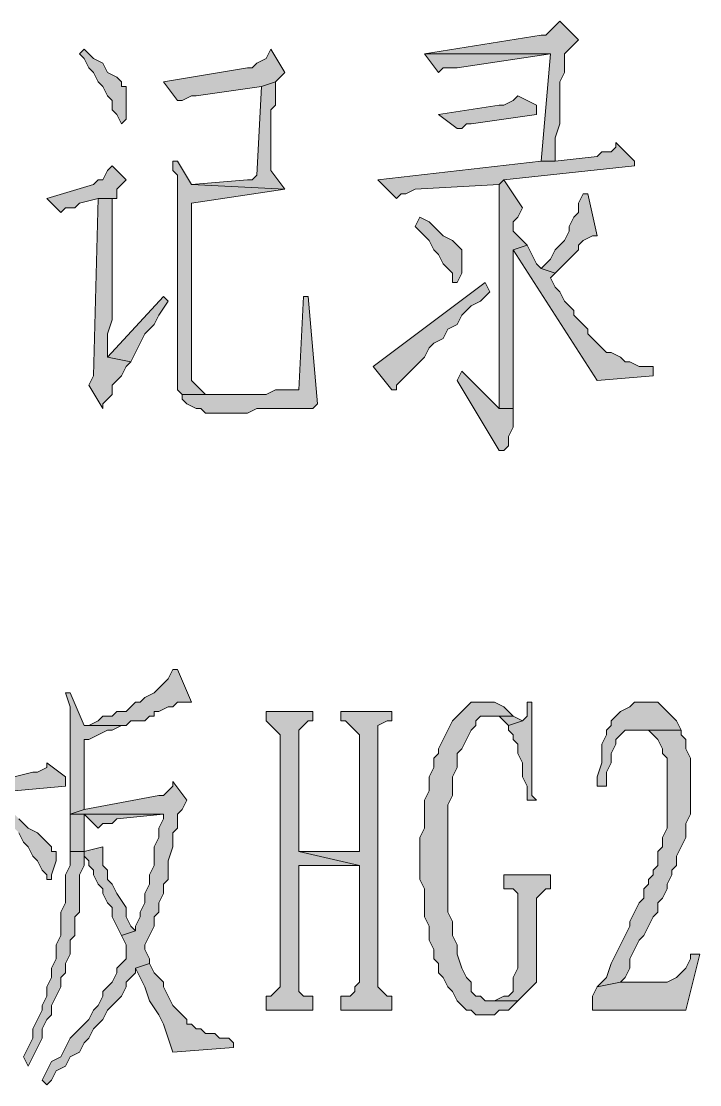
# Model space of a CAD drawing. Header units: millimetres. Extents: x 24 to 410, y 10 to 282.
# Drawn here: x 276.88 to 283.04, y 27.26 to 36.91 of the extents above; entities that cross this region are included whole.
import ezdxf

# ---------------------------------------------------------------- set-up
doc = ezdxf.new("R2010")
doc.units = ezdxf.units.MM

msp = doc.modelspace()

# ---------------------------------------------------------------- hatches: boundary and pattern name
h = msp.add_hatch(color=7)
h.dxf.hatch_style = 2
h.paths.add_polyline_path([(281.770667, 36.914667), (281.728333, 36.872333), (281.686, 36.83), (281.643667, 36.787667), (281.601333, 36.787667), (280.543, 36.618333), (281.686, 36.618333), (281.601333, 35.644667), (281.728333, 35.644667), (281.728333, 35.729333), (281.728333, 35.856333), (281.770667, 35.983333), (281.770667, 36.364333), (281.813, 36.449), (281.813, 36.618333), (281.855333, 36.660667), (281.94, 36.745333)])
h = msp.add_hatch(color=7)
h.dxf.hatch_style = 2
h.paths.add_polyline_path([(277.452667, 36.660667), (277.410333, 36.618333), (277.452667, 36.576), (277.495, 36.491333), (277.537333, 36.449), (277.579667, 36.364333), (277.622, 36.322), (277.664333, 36.237333), (277.706667, 36.195), (277.706667, 36.110333), (277.749, 36.068), (277.791333, 35.983333), (277.833667, 36.025667), (277.833667, 36.322), (277.791333, 36.322), (277.791333, 36.364333), (277.749, 36.406667), (277.664333, 36.449), (277.622, 36.533667), (277.537333, 36.576)])
h = msp.add_hatch(color=7)
h.dxf.hatch_style = 2
h.paths.add_polyline_path([(279.146, 36.660667), (279.103667, 36.576), (279.019, 36.533667), (278.976667, 36.491333), (278.934333, 36.491333), (278.172333, 36.364333), (278.299333, 36.195), (278.341667, 36.195), (278.426333, 36.237333), (278.468667, 36.237333), (279.061333, 36.322), (279.188333, 36.364333), (279.230667, 36.406667), (279.273, 36.449)])
h = msp.add_hatch(color=7)
h.dxf.hatch_style = 2
h.paths.add_polyline_path([(280.543, 36.618333), (280.67, 36.449), (280.712333, 36.491333), (280.839333, 36.491333), (281.686, 36.618333)])
h = msp.add_hatch(color=7)
h.dxf.hatch_style = 2
h.paths.add_polyline_path([(279.188333, 36.364333), (279.061333, 36.322), (279.019, 35.517667), (278.976667, 35.475333), (278.934333, 35.475333), (278.426333, 35.433), (279.273, 35.390667), (279.146, 35.56), (279.146, 36.110333), (279.188333, 36.152667)])
h = msp.add_hatch(color=7)
h.dxf.hatch_style = 2
h.paths.add_polyline_path([(281.389667, 36.237333), (281.347333, 36.195), (281.262667, 36.152667), (281.220333, 36.152667), (280.67, 36.068), (280.839333, 35.941), (280.881667, 35.941), (280.924, 35.983333), (280.966333, 35.983333), (281.559, 36.068), (281.559, 36.152667)])
h = msp.add_hatch(color=7)
h.dxf.hatch_style = 2
h.paths.add_polyline_path([(282.278667, 35.814), (282.278667, 35.771667), (282.236333, 35.729333), (282.151667, 35.729333), (282.109333, 35.687), (281.728333, 35.644667), (281.601333, 35.644667), (280.119667, 35.475333), (280.289, 35.306), (280.331333, 35.348333), (280.373667, 35.348333), (280.458333, 35.390667), (281.220333, 35.433), (281.262667, 35.475333), (282.448, 35.602333), (282.448, 35.644667)])
h = msp.add_hatch(color=7)
h.dxf.hatch_style = 2
h.paths.add_polyline_path([(278.299333, 35.644667), (278.257, 35.644667), (278.257, 35.56), (278.299333, 35.517667), (278.299333, 33.570333), (278.341667, 33.528), (278.638, 33.528), (278.553333, 33.528), (278.511, 33.570333), (278.468667, 33.612667), (278.426333, 33.655), (278.426333, 35.263667), (279.273, 35.390667), (278.426333, 35.433)])
h = msp.add_hatch(color=7)
h.dxf.hatch_style = 2
h.paths.add_polyline_path([(277.706667, 35.602333), (277.664333, 35.56), (277.622, 35.475333), (277.579667, 35.475333), (277.537333, 35.433), (277.114, 35.306), (277.241, 35.179), (277.283333, 35.221333), (277.368, 35.221333), (277.410333, 35.263667), (277.579667, 35.306), (277.749, 35.306), (277.749, 35.390667), (277.833667, 35.475333)])
h = msp.add_hatch(color=7)
h.dxf.hatch_style = 2
h.paths.add_polyline_path([(281.262667, 35.475333), (281.220333, 35.433), (281.220333, 33.401), (281.347333, 33.401), (281.347333, 34.713333), (281.347333, 34.798), (281.347333, 34.840333), (281.474333, 34.882667), (281.389667, 34.967333), (281.347333, 35.009667), (281.347333, 35.094333), (281.389667, 35.136667), (281.432, 35.221333)])
h = msp.add_hatch(color=7)
h.dxf.hatch_style = 2
h.paths.add_polyline_path([(281.982333, 35.348333), (281.94, 35.263667), (281.94, 35.179), (281.897667, 35.136667), (281.855333, 35.052), (281.855333, 35.009667), (281.813, 34.925), (281.770667, 34.882667), (281.728333, 34.840333), (281.686, 34.755667), (281.643667, 34.713333), (281.601333, 34.671), (281.728333, 34.628667), (281.770667, 34.671), (281.813, 34.713333), (281.855333, 34.755667), (281.897667, 34.798), (281.94, 34.840333), (281.94, 34.882667), (281.982333, 34.925), (282.067, 34.967333), (282.109333, 34.967333), (282.024667, 35.348333)])
h = msp.add_hatch(color=7)
h.dxf.hatch_style = 2
h.paths.add_polyline_path([(277.749, 35.306), (277.579667, 35.306), (277.537333, 33.697333), (277.495, 33.612667), (277.622, 33.401), (277.622, 33.443333), (277.664333, 33.485667), (277.706667, 33.528), (277.706667, 33.612667), (277.749, 33.655), (277.791333, 33.697333), (277.833667, 33.782), (277.876, 33.824333), (277.664333, 33.866667), (277.664333, 34.078333), (277.706667, 34.205333), (277.706667, 34.925), (277.706667, 35.009667), (277.706667, 35.306)])
h = msp.add_hatch(color=7)
h.dxf.hatch_style = 2
h.paths.add_polyline_path([(280.500667, 35.136667), (280.458333, 35.052), (280.500667, 35.009667), (280.543, 34.967333), (280.585333, 34.925), (280.627667, 34.840333), (280.67, 34.798), (280.712333, 34.713333), (280.754667, 34.671), (280.797, 34.628667), (280.797, 34.544), (280.839333, 34.544), (280.881667, 34.628667), (280.881667, 34.840333), (280.839333, 34.882667), (280.797, 34.925), (280.712333, 34.967333), (280.67, 35.009667), (280.585333, 35.094333)])
h = msp.add_hatch(color=7)
h.dxf.hatch_style = 2
h.paths.add_polyline_path([(281.474333, 34.882667), (281.347333, 34.840333), (282.109333, 33.655), (282.617333, 33.697333), (282.617333, 33.782), (282.532667, 33.782), (282.490333, 33.782), (282.405667, 33.824333), (282.363333, 33.824333), (282.321, 33.866667), (282.236333, 33.909), (282.194, 33.909), (282.151667, 33.951333), (282.109333, 33.993667), (282.067, 34.036), (282.024667, 34.078333), (282.024667, 34.120667), (281.982333, 34.163), (281.94, 34.205333), (281.897667, 34.247667), (281.897667, 34.29), (281.855333, 34.332333), (281.813, 34.374667), (281.770667, 34.459333), (281.728333, 34.501667), (281.686, 34.586333), (281.728333, 34.628667), (281.601333, 34.671), (281.559, 34.713333), (281.516667, 34.798)])
h = msp.add_hatch(color=7)
h.dxf.hatch_style = 2
h.paths.add_polyline_path([(281.093333, 34.544), (280.077333, 33.782), (280.246667, 33.570333), (280.289, 33.570333), (280.289, 33.612667), (280.331333, 33.655), (280.373667, 33.697333), (280.416, 33.739667), (280.458333, 33.782), (280.500667, 33.824333), (280.543, 33.866667), (280.585333, 33.951333), (280.627667, 33.993667), (280.712333, 34.036), (280.754667, 34.120667), (280.839333, 34.163), (280.881667, 34.247667), (280.966333, 34.332333), (281.051, 34.374667), (281.135667, 34.459333)])
h = msp.add_hatch(color=7)
h.dxf.hatch_style = 2
h.paths.add_polyline_path([(278.172333, 34.417), (277.664333, 33.866667), (277.876, 33.824333), (277.918333, 33.909), (277.960667, 33.993667), (278.003, 34.078333), (278.087667, 34.163), (278.13, 34.247667), (278.214667, 34.374667)])
h = msp.add_hatch(color=7)
h.dxf.hatch_style = 2
h.paths.add_polyline_path([(279.484667, 34.417), (279.442333, 34.417), (279.4, 33.570333), (279.188333, 33.570333), (279.103667, 33.528), (278.341667, 33.528), (278.341667, 33.485667), (278.384, 33.443333), (278.468667, 33.401), (278.511, 33.401), (278.553333, 33.358667), (278.934333, 33.358667), (279.019, 33.401), (279.230667, 33.401), (279.273, 33.401), (279.527, 33.401), (279.569333, 33.443333)])
h = msp.add_hatch(color=7)
h.dxf.hatch_style = 2
h.paths.add_polyline_path([(280.881667, 33.739667), (280.839333, 33.655), (281.220333, 33.02), (281.262667, 33.02), (281.305, 33.062333), (281.305, 33.147), (281.347333, 33.231667), (281.347333, 33.401), (281.220333, 33.401)])
h = msp.add_hatch(color=7)
h.dxf.hatch_style = 2
h.paths.add_polyline_path([(278.299333, 31.030333), (278.257, 31.030333), (278.214667, 30.945667), (278.172333, 30.903333), (278.13, 30.861), (278.087667, 30.818667), (278.003, 30.776333), (277.960667, 30.734), (277.918333, 30.734), (277.876, 30.691667), (277.833667, 30.649333), (277.749, 30.649333), (277.706667, 30.607), (277.622, 30.607), (277.579667, 30.564667), (277.495, 30.522333), (277.452667, 30.522333), (277.791333, 30.522333), (277.833667, 30.522333), (277.876, 30.564667), (278.003, 30.564667), (278.045333, 30.607), (278.087667, 30.607), (278.087667, 30.649333), (278.13, 30.649333), (278.214667, 30.691667), (278.257, 30.691667), (278.299333, 30.734), (278.426333, 30.734)])
h = msp.add_hatch(color=7)
h.dxf.hatch_style = 2
h.paths.add_polyline_path([(277.325667, 30.818667), (277.283333, 30.818667), (277.325667, 30.691667), (277.325667, 29.718), (277.452667, 29.760333), (277.452667, 30.395333), (277.495, 30.395333), (277.579667, 30.437667), (277.664333, 30.48), (277.706667, 30.48), (277.791333, 30.522333), (277.452667, 30.522333)])
h = msp.add_hatch(color=7)
h.dxf.hatch_style = 2
h.paths.add_polyline_path([(281.093333, 30.734), (280.966333, 30.734), (280.924, 30.691667), (280.881667, 30.649333), (280.839333, 30.607), (280.797, 30.564667), (280.754667, 30.48), (280.712333, 30.395333), (280.67, 30.310667), (280.67, 30.268333), (280.627667, 30.226), (280.627667, 30.141333), (280.585333, 30.056667), (280.585333, 29.929667), (280.543, 29.845), (280.543, 29.591), (280.500667, 29.506333), (280.500667, 29.125333), (280.543, 29.040667), (280.543, 28.786667), (280.585333, 28.702), (280.585333, 28.575), (280.627667, 28.490333), (280.627667, 28.405667), (280.67, 28.363333), (280.67, 28.278667), (280.712333, 28.236333), (280.754667, 28.151667), (280.797, 28.109333), (280.839333, 28.024667), (280.881667, 27.982333), (280.924, 27.94), (280.966333, 27.94), (281.008667, 27.897667), (281.178, 27.897667), (281.220333, 27.94), (281.305, 27.94), (281.347333, 27.982333), (281.389667, 28.024667), (281.093333, 28.024667), (281.051, 28.067), (281.008667, 28.067), (280.966333, 28.109333), (280.966333, 28.194), (280.924, 28.236333), (280.881667, 28.321), (280.839333, 28.448), (280.839333, 28.532667), (280.797, 28.617333), (280.797, 28.744333), (280.754667, 28.829), (280.754667, 29.802667), (280.797, 29.887333), (280.797, 30.056667), (280.839333, 30.141333), (280.839333, 30.268333), (280.881667, 30.310667), (280.924, 30.395333), (280.966333, 30.48), (281.008667, 30.522333), (281.008667, 30.564667), (281.051, 30.607), (281.347333, 30.607), (281.305, 30.649333), (281.262667, 30.691667), (281.178, 30.734)])
h = msp.add_hatch(color=7)
h.dxf.hatch_style = 2
h.paths.add_polyline_path([(281.516667, 30.734), (281.474333, 30.734), (281.474333, 30.691667), (281.474333, 30.607), (281.432, 30.564667), (281.305, 30.522333), (281.305, 30.48), (281.347333, 30.437667), (281.347333, 30.395333), (281.389667, 30.353), (281.389667, 30.268333), (281.432, 30.183667), (281.432, 30.056667), (281.474333, 29.972), (281.474333, 29.845), (281.559, 29.845), (281.516667, 29.887333), (281.516667, 30.48), (281.516667, 30.564667)])
h = msp.add_hatch(color=7)
h.dxf.hatch_style = 2
h.paths.add_polyline_path([(282.575, 30.734), (282.448, 30.734), (282.405667, 30.691667), (282.321, 30.649333), (282.278667, 30.607), (282.236333, 30.564667), (282.236333, 30.522333), (282.194, 30.48), (282.194, 30.437667), (282.151667, 30.353), (282.151667, 30.183667), (282.109333, 30.056667), (282.109333, 29.972), (282.194, 29.972), (282.194, 30.099), (282.236333, 30.183667), (282.236333, 30.268333), (282.278667, 30.353), (282.278667, 30.395333), (282.321, 30.437667), (282.363333, 30.48), (282.448, 30.48), (282.490333, 30.48), (282.871333, 30.48), (282.829, 30.564667), (282.786667, 30.607), (282.744333, 30.649333), (282.702, 30.691667), (282.659667, 30.734)])
h = msp.add_hatch(color=7)
h.dxf.hatch_style = 2
h.paths.add_polyline_path([(279.527, 30.649333), (279.103667, 30.649333), (279.103667, 30.564667), (279.146, 30.522333), (279.188333, 30.48), (279.230667, 30.437667), (279.230667, 28.151667), (279.188333, 28.109333), (279.146, 28.067), (279.103667, 28.067), (279.103667, 27.94), (279.527, 27.94), (279.527, 28.067), (279.442333, 28.067), (279.4, 28.109333), (279.4, 29.252333), (279.950333, 29.252333), (279.4, 29.379333), (279.4, 30.48), (279.442333, 30.522333), (279.484667, 30.564667), (279.527, 30.564667)])
h = msp.add_hatch(color=7)
h.dxf.hatch_style = 2
h.paths.add_polyline_path([(280.246667, 30.649333), (279.781, 30.649333), (279.781, 30.564667), (279.823333, 30.564667), (279.865667, 30.522333), (279.908, 30.48), (279.950333, 30.437667), (279.950333, 29.379333), (279.4, 29.379333), (279.950333, 29.252333), (279.950333, 28.194), (279.908, 28.151667), (279.908, 28.109333), (279.865667, 28.067), (279.781, 28.067), (279.781, 27.94), (280.246667, 27.94), (280.246667, 28.067), (280.204333, 28.067), (280.162, 28.109333), (280.119667, 28.151667), (280.119667, 30.522333), (280.204333, 30.564667), (280.246667, 30.564667)])
h = msp.add_hatch(color=7)
h.dxf.hatch_style = 2
h.paths.add_polyline_path([(281.347333, 30.607), (281.093333, 30.607), (281.178, 30.607), (281.220333, 30.607), (281.262667, 30.564667), (281.305, 30.522333), (281.432, 30.564667)])
h = msp.add_hatch(color=7)
h.dxf.hatch_style = 2
h.paths.add_polyline_path([(282.871333, 30.48), (282.490333, 30.48), (282.532667, 30.48), (282.575, 30.48), (282.617333, 30.437667), (282.659667, 30.395333), (282.702, 30.310667), (282.702, 30.268333), (282.744333, 30.226), (282.744333, 29.591), (282.702, 29.506333), (282.702, 29.421667), (282.659667, 29.379333), (282.659667, 29.252333), (282.617333, 29.21), (282.617333, 29.167667), (282.575, 29.125333), (282.575, 29.083), (282.532667, 29.040667), (282.532667, 28.956), (282.490333, 28.913667), (282.448, 28.829), (282.405667, 28.744333), (282.405667, 28.702), (282.363333, 28.617333), (282.321, 28.532667), (282.278667, 28.448), (282.236333, 28.363333), (282.194, 28.236333), (282.109333, 28.151667), (282.321, 28.194), (282.363333, 28.236333), (282.405667, 28.321), (282.405667, 28.405667), (282.448, 28.490333), (282.490333, 28.575), (282.532667, 28.617333), (282.575, 28.702), (282.617333, 28.786667), (282.659667, 28.829), (282.659667, 28.913667), (282.702, 28.956), (282.744333, 29.040667), (282.744333, 29.083), (282.786667, 29.167667), (282.786667, 29.21), (282.829, 29.252333), (282.829, 29.337), (282.871333, 29.421667), (282.913667, 29.506333), (282.913667, 29.633333), (282.956, 29.718), (282.956, 30.226), (282.913667, 30.310667), (282.913667, 30.395333), (282.871333, 30.437667)])
h = msp.add_hatch(color=7)
h.dxf.hatch_style = 2
h.paths.add_polyline_path([(277.114, 30.183667), (277.114, 30.141333), (277.029333, 30.099), (276.987, 30.099), (276.817667, 30.056667), (276.690667, 30.056667), (276.225, 29.972), (276.352, 29.802667), (276.394333, 29.845), (276.436667, 29.845), (276.479, 29.887333), (276.817667, 29.887333), (276.817667, 29.929667), (277.283333, 29.972), (277.283333, 30.056667)])
h = msp.add_hatch(color=7)
h.dxf.hatch_style = 2
h.paths.add_polyline_path([(278.257, 30.014333), (278.257, 29.972), (278.214667, 29.929667), (278.172333, 29.887333), (278.13, 29.887333), (277.452667, 29.760333), (277.325667, 29.718), (278.172333, 29.718), (278.172333, 29.675667), (278.13, 29.591), (278.13, 29.506333), (278.087667, 29.421667), (278.087667, 29.252333), (278.045333, 29.167667), (278.045333, 29.083), (278.003, 28.998333), (278.003, 28.913667), (277.960667, 28.829), (277.960667, 28.786667), (277.918333, 28.702), (277.918333, 28.659667), (277.791333, 28.617333), (277.833667, 28.532667), (277.833667, 28.490333), (277.833667, 28.448), (277.833667, 28.405667), (277.791333, 28.363333), (277.749, 28.321), (277.749, 28.278667), (277.706667, 28.194), (277.664333, 28.151667), (277.622, 28.109333), (277.622, 28.067), (277.579667, 27.982333), (277.537333, 27.94), (277.495, 27.855333), (277.452667, 27.813), (277.368, 27.728333), (277.325667, 27.686), (277.283333, 27.601333), (277.241, 27.516667), (277.156333, 27.474333), (277.114, 27.389667), (277.071667, 27.305), (277.114, 27.262667), (277.156333, 27.305), (277.198667, 27.389667), (277.283333, 27.432), (277.325667, 27.516667), (277.410333, 27.559), (277.452667, 27.643667), (277.495, 27.686), (277.537333, 27.770667), (277.579667, 27.813), (277.622, 27.855333), (277.664333, 27.94), (277.706667, 27.982333), (277.749, 28.024667), (277.791333, 28.067), (277.833667, 28.151667), (277.833667, 28.194), (277.876, 28.236333), (277.918333, 28.278667), (277.918333, 28.321), (278.045333, 28.363333), (278.045333, 28.405667), (278.003, 28.490333), (278.003, 28.532667), (278.045333, 28.617333), (278.087667, 28.702), (278.087667, 28.786667), (278.13, 28.829), (278.13, 28.913667), (278.172333, 28.998333), (278.172333, 29.083), (278.214667, 29.125333), (278.214667, 29.294667), (278.257, 29.421667), (278.257, 29.548667), (278.299333, 29.591), (278.299333, 29.718), (278.341667, 29.760333), (278.384, 29.845)])
h = msp.add_hatch(color=7)
h.dxf.hatch_style = 2
h.paths.add_polyline_path([(276.817667, 29.887333), (276.690667, 29.887333), (276.648333, 29.802667), (276.648333, 29.760333), (276.606, 29.675667), (276.817667, 29.633333), (276.817667, 29.591), (276.86, 29.548667), (276.902333, 29.464), (276.944667, 29.421667), (276.987, 29.337), (277.029333, 29.294667), (277.071667, 29.21), (277.114, 29.167667), (277.114, 29.125333), (277.156333, 29.125333), (277.156333, 29.167667), (277.198667, 29.294667), (277.198667, 29.379333), (277.156333, 29.379333), (277.156333, 29.421667), (277.114, 29.464), (277.071667, 29.506333), (277.029333, 29.548667), (276.944667, 29.591), (276.86, 29.675667), (276.817667, 29.718)])
h = msp.add_hatch(color=7)
h.dxf.hatch_style = 2
h.paths.add_polyline_path([(277.452667, 29.379333), (277.452667, 29.718), (277.325667, 29.718), (277.325667, 29.379333)])
h = msp.add_hatch(color=7)
h.dxf.hatch_style = 2
h.paths.add_polyline_path([(277.452667, 29.718), (277.579667, 29.591), (277.622, 29.633333), (277.706667, 29.633333), (277.749, 29.675667), (278.172333, 29.718)])
h = msp.add_hatch(color=7)
h.dxf.hatch_style = 2
h.paths.add_polyline_path([(277.325667, 29.379333), (277.325667, 29.252333), (277.283333, 29.167667), (277.283333, 28.913667), (277.241, 28.829), (277.241, 28.617333), (277.198667, 28.532667), (277.198667, 28.405667), (277.156333, 28.321), (277.156333, 28.236333), (277.114, 28.151667), (277.114, 28.067), (277.071667, 27.982333), (277.071667, 27.94), (277.029333, 27.855333), (276.987, 27.770667), (276.987, 27.686), (276.944667, 27.601333), (276.902333, 27.516667), (276.944667, 27.432), (276.987, 27.516667), (277.029333, 27.601333), (277.071667, 27.686), (277.071667, 27.770667), (277.114, 27.855333), (277.156333, 27.897667), (277.156333, 27.982333), (277.198667, 28.067), (277.241, 28.151667), (277.241, 28.236333), (277.283333, 28.278667), (277.283333, 28.363333), (277.325667, 28.448), (277.325667, 28.575), (277.368, 28.617333), (277.368, 28.786667), (277.410333, 28.829), (277.410333, 29.167667), (277.452667, 29.252333), (277.452667, 29.379333)])
h = msp.add_hatch(color=7)
h.dxf.hatch_style = 2
h.paths.add_polyline_path([(277.622, 29.421667), (277.452667, 29.379333), (277.325667, 29.379333), (277.452667, 29.379333), (277.452667, 29.337), (277.495, 29.294667), (277.495, 29.252333), (277.537333, 29.21), (277.537333, 29.167667), (277.579667, 29.083), (277.622, 29.040667), (277.622, 28.998333), (277.664333, 28.913667), (277.706667, 28.871333), (277.706667, 28.786667), (277.749, 28.702), (277.791333, 28.617333), (277.918333, 28.659667), (277.876, 28.702), (277.833667, 28.786667), (277.833667, 28.871333), (277.749, 28.998333), (277.706667, 29.083), (277.664333, 29.125333), (277.664333, 29.21), (277.622, 29.252333)])
h = msp.add_hatch(color=7)
h.dxf.hatch_style = 2
h.paths.add_polyline_path([(281.686, 29.167667), (281.262667, 29.167667), (281.262667, 29.040667), (281.347333, 29.040667), (281.389667, 28.998333), (281.389667, 28.321), (281.347333, 28.236333), (281.347333, 28.109333), (281.305, 28.067), (281.262667, 28.067), (281.178, 28.024667), (281.135667, 28.024667), (281.389667, 28.024667), (281.432, 28.067), (281.474333, 28.109333), (281.516667, 28.151667), (281.559, 28.194), (281.559, 28.956), (281.601333, 28.998333), (281.643667, 29.040667), (281.686, 29.040667)])
h = msp.add_hatch(color=7)
h.dxf.hatch_style = 2
h.paths.add_polyline_path([(283.040667, 28.448), (282.956, 28.448), (282.956, 28.405667), (282.913667, 28.321), (282.871333, 28.278667), (282.829, 28.236333), (282.744333, 28.194), (282.321, 28.194), (282.109333, 28.151667), (282.067, 28.067), (282.067, 27.94), (282.913667, 27.94)])
h = msp.add_hatch(color=7)
h.dxf.hatch_style = 2
h.paths.add_polyline_path([(278.045333, 28.363333), (277.918333, 28.321), (277.960667, 28.236333), (278.003, 28.151667), (278.045333, 28.024667), (278.13, 27.897667), (278.172333, 27.813), (278.214667, 27.686), (278.257, 27.559), (278.807333, 27.601333), (278.807333, 27.643667), (278.765, 27.686), (278.680333, 27.686), (278.638, 27.728333), (278.553333, 27.728333), (278.511, 27.770667), (278.468667, 27.770667), (278.426333, 27.813), (278.384, 27.813), (278.384, 27.855333), (278.341667, 27.897667), (278.299333, 27.94), (278.257, 27.982333), (278.214667, 28.067), (278.172333, 28.151667), (278.172333, 28.194), (278.13, 28.236333), (278.087667, 28.278667)])

# ---------------------------------------------------------------- linework, layer by layer
at = {"color": 7, "lineweight": 0}
for points in [[(281.770667, 36.914667), (281.728333, 36.872333), (281.686, 36.83), (281.643667, 36.787667), (281.601333, 36.787667), (280.543, 36.618333), (281.686, 36.618333), (281.601333, 35.644667), (281.728333, 35.644667), (281.728333, 35.729333), (281.728333, 35.856333), (281.770667, 35.983333), (281.770667, 36.364333), (281.813, 36.449), (281.813, 36.618333), (281.855333, 36.660667), (281.94, 36.745333)], [(277.452667, 36.660667), (277.410333, 36.618333), (277.452667, 36.576), (277.495, 36.491333), (277.537333, 36.449), (277.579667, 36.364333), (277.622, 36.322), (277.664333, 36.237333), (277.706667, 36.195), (277.706667, 36.110333), (277.749, 36.068), (277.791333, 35.983333), (277.833667, 36.025667), (277.833667, 36.322), (277.791333, 36.322), (277.791333, 36.364333), (277.749, 36.406667), (277.664333, 36.449), (277.622, 36.533667), (277.537333, 36.576)], [(279.146, 36.660667), (279.103667, 36.576), (279.019, 36.533667), (278.976667, 36.491333), (278.934333, 36.491333), (278.172333, 36.364333), (278.299333, 36.195), (278.341667, 36.195), (278.426333, 36.237333), (278.468667, 36.237333), (279.061333, 36.322), (279.188333, 36.364333), (279.230667, 36.406667), (279.273, 36.449)], [(280.543, 36.618333), (280.67, 36.449), (280.712333, 36.491333), (280.839333, 36.491333), (281.686, 36.618333)], [(279.188333, 36.364333), (279.061333, 36.322), (279.019, 35.517667), (278.976667, 35.475333), (278.934333, 35.475333), (278.426333, 35.433), (279.273, 35.390667), (279.146, 35.56), (279.146, 36.110333), (279.188333, 36.152667)], [(281.389667, 36.237333), (281.347333, 36.195), (281.262667, 36.152667), (281.220333, 36.152667), (280.67, 36.068), (280.839333, 35.941), (280.881667, 35.941), (280.924, 35.983333), (280.966333, 35.983333), (281.559, 36.068), (281.559, 36.152667)], [(282.278667, 35.814), (282.278667, 35.771667), (282.236333, 35.729333), (282.151667, 35.729333), (282.109333, 35.687), (281.728333, 35.644667), (281.601333, 35.644667), (280.119667, 35.475333), (280.289, 35.306), (280.331333, 35.348333), (280.373667, 35.348333), (280.458333, 35.390667), (281.220333, 35.433), (281.262667, 35.475333), (282.448, 35.602333), (282.448, 35.644667)], [(278.299333, 35.644667), (278.257, 35.644667), (278.257, 35.56), (278.299333, 35.517667), (278.299333, 33.570333), (278.341667, 33.528), (278.638, 33.528), (278.553333, 33.528), (278.511, 33.570333), (278.468667, 33.612667), (278.426333, 33.655), (278.426333, 35.263667), (279.273, 35.390667), (278.426333, 35.433)], [(277.706667, 35.602333), (277.664333, 35.56), (277.622, 35.475333), (277.579667, 35.475333), (277.537333, 35.433), (277.114, 35.306), (277.241, 35.179), (277.283333, 35.221333), (277.368, 35.221333), (277.410333, 35.263667), (277.579667, 35.306), (277.749, 35.306), (277.749, 35.390667), (277.833667, 35.475333)], [(281.262667, 35.475333), (281.220333, 35.433), (281.220333, 33.401), (281.347333, 33.401), (281.347333, 34.713333), (281.347333, 34.798), (281.347333, 34.840333), (281.474333, 34.882667), (281.389667, 34.967333), (281.347333, 35.009667), (281.347333, 35.094333), (281.389667, 35.136667), (281.432, 35.221333)], [(281.982333, 35.348333), (281.94, 35.263667), (281.94, 35.179), (281.897667, 35.136667), (281.855333, 35.052), (281.855333, 35.009667), (281.813, 34.925), (281.770667, 34.882667), (281.728333, 34.840333), (281.686, 34.755667), (281.643667, 34.713333), (281.601333, 34.671), (281.728333, 34.628667), (281.770667, 34.671), (281.813, 34.713333), (281.855333, 34.755667), (281.897667, 34.798), (281.94, 34.840333), (281.94, 34.882667), (281.982333, 34.925), (282.067, 34.967333), (282.109333, 34.967333), (282.024667, 35.348333)], [(277.749, 35.306), (277.579667, 35.306), (277.537333, 33.697333), (277.495, 33.612667), (277.622, 33.401), (277.622, 33.443333), (277.664333, 33.485667), (277.706667, 33.528), (277.706667, 33.612667), (277.749, 33.655), (277.791333, 33.697333), (277.833667, 33.782), (277.876, 33.824333), (277.664333, 33.866667), (277.664333, 34.078333), (277.706667, 34.205333), (277.706667, 34.925), (277.706667, 35.009667), (277.706667, 35.306)], [(280.500667, 35.136667), (280.458333, 35.052), (280.500667, 35.009667), (280.543, 34.967333), (280.585333, 34.925), (280.627667, 34.840333), (280.67, 34.798), (280.712333, 34.713333), (280.754667, 34.671), (280.797, 34.628667), (280.797, 34.544), (280.839333, 34.544), (280.881667, 34.628667), (280.881667, 34.840333), (280.839333, 34.882667), (280.797, 34.925), (280.712333, 34.967333), (280.67, 35.009667), (280.585333, 35.094333)], [(281.474333, 34.882667), (281.347333, 34.840333), (282.109333, 33.655), (282.617333, 33.697333), (282.617333, 33.782), (282.532667, 33.782), (282.490333, 33.782), (282.405667, 33.824333), (282.363333, 33.824333), (282.321, 33.866667), (282.236333, 33.909), (282.194, 33.909), (282.151667, 33.951333), (282.109333, 33.993667), (282.067, 34.036), (282.024667, 34.078333), (282.024667, 34.120667), (281.982333, 34.163), (281.94, 34.205333), (281.897667, 34.247667), (281.897667, 34.29), (281.855333, 34.332333), (281.813, 34.374667), (281.770667, 34.459333), (281.728333, 34.501667), (281.686, 34.586333), (281.728333, 34.628667), (281.601333, 34.671), (281.559, 34.713333), (281.516667, 34.798)], [(281.093333, 34.544), (280.077333, 33.782), (280.246667, 33.570333), (280.289, 33.570333), (280.289, 33.612667), (280.331333, 33.655), (280.373667, 33.697333), (280.416, 33.739667), (280.458333, 33.782), (280.500667, 33.824333), (280.543, 33.866667), (280.585333, 33.951333), (280.627667, 33.993667), (280.712333, 34.036), (280.754667, 34.120667), (280.839333, 34.163), (280.881667, 34.247667), (280.966333, 34.332333), (281.051, 34.374667), (281.135667, 34.459333)], [(278.172333, 34.417), (277.664333, 33.866667), (277.876, 33.824333), (277.918333, 33.909), (277.960667, 33.993667), (278.003, 34.078333), (278.087667, 34.163), (278.13, 34.247667), (278.214667, 34.374667)], [(279.484667, 34.417), (279.442333, 34.417), (279.4, 33.570333), (279.188333, 33.570333), (279.103667, 33.528), (278.341667, 33.528), (278.341667, 33.485667), (278.384, 33.443333), (278.468667, 33.401), (278.511, 33.401), (278.553333, 33.358667), (278.934333, 33.358667), (279.019, 33.401), (279.230667, 33.401), (279.273, 33.401), (279.527, 33.401), (279.569333, 33.443333)], [(280.881667, 33.739667), (280.839333, 33.655), (281.220333, 33.02), (281.262667, 33.02), (281.305, 33.062333), (281.305, 33.147), (281.347333, 33.231667), (281.347333, 33.401), (281.220333, 33.401)], [(278.299333, 31.030333), (278.257, 31.030333), (278.214667, 30.945667), (278.172333, 30.903333), (278.13, 30.861), (278.087667, 30.818667), (278.003, 30.776333), (277.960667, 30.734), (277.918333, 30.734), (277.876, 30.691667), (277.833667, 30.649333), (277.749, 30.649333), (277.706667, 30.607), (277.622, 30.607), (277.579667, 30.564667), (277.495, 30.522333), (277.452667, 30.522333), (277.791333, 30.522333), (277.833667, 30.522333), (277.876, 30.564667), (278.003, 30.564667), (278.045333, 30.607), (278.087667, 30.607), (278.087667, 30.649333), (278.13, 30.649333), (278.214667, 30.691667), (278.257, 30.691667), (278.299333, 30.734), (278.426333, 30.734)], [(277.325667, 30.818667), (277.283333, 30.818667), (277.325667, 30.691667), (277.325667, 29.718), (277.452667, 29.760333), (277.452667, 30.395333), (277.495, 30.395333), (277.579667, 30.437667), (277.664333, 30.48), (277.706667, 30.48), (277.791333, 30.522333), (277.452667, 30.522333)], [(281.093333, 30.734), (280.966333, 30.734), (280.924, 30.691667), (280.881667, 30.649333), (280.839333, 30.607), (280.797, 30.564667), (280.754667, 30.48), (280.712333, 30.395333), (280.67, 30.310667), (280.67, 30.268333), (280.627667, 30.226), (280.627667, 30.141333), (280.585333, 30.056667), (280.585333, 29.929667), (280.543, 29.845), (280.543, 29.591), (280.500667, 29.506333), (280.500667, 29.125333), (280.543, 29.040667), (280.543, 28.786667), (280.585333, 28.702), (280.585333, 28.575), (280.627667, 28.490333), (280.627667, 28.405667), (280.67, 28.363333), (280.67, 28.278667), (280.712333, 28.236333), (280.754667, 28.151667), (280.797, 28.109333), (280.839333, 28.024667), (280.881667, 27.982333), (280.924, 27.94), (280.966333, 27.94), (281.008667, 27.897667), (281.178, 27.897667), (281.220333, 27.94), (281.305, 27.94), (281.347333, 27.982333), (281.389667, 28.024667), (281.093333, 28.024667), (281.051, 28.067), (281.008667, 28.067), (280.966333, 28.109333), (280.966333, 28.194), (280.924, 28.236333), (280.881667, 28.321), (280.839333, 28.448), (280.839333, 28.532667), (280.797, 28.617333), (280.797, 28.744333), (280.754667, 28.829), (280.754667, 29.802667), (280.797, 29.887333), (280.797, 30.056667), (280.839333, 30.141333), (280.839333, 30.268333), (280.881667, 30.310667), (280.924, 30.395333), (280.966333, 30.48), (281.008667, 30.522333), (281.008667, 30.564667), (281.051, 30.607), (281.347333, 30.607), (281.305, 30.649333), (281.262667, 30.691667), (281.178, 30.734)], [(281.516667, 30.734), (281.474333, 30.734), (281.474333, 30.691667), (281.474333, 30.607), (281.432, 30.564667), (281.305, 30.522333), (281.305, 30.48), (281.347333, 30.437667), (281.347333, 30.395333), (281.389667, 30.353), (281.389667, 30.268333), (281.432, 30.183667), (281.432, 30.056667), (281.474333, 29.972), (281.474333, 29.845), (281.559, 29.845), (281.516667, 29.887333), (281.516667, 30.48), (281.516667, 30.564667)], [(282.575, 30.734), (282.448, 30.734), (282.405667, 30.691667), (282.321, 30.649333), (282.278667, 30.607), (282.236333, 30.564667), (282.236333, 30.522333), (282.194, 30.48), (282.194, 30.437667), (282.151667, 30.353), (282.151667, 30.183667), (282.109333, 30.056667), (282.109333, 29.972), (282.194, 29.972), (282.194, 30.099), (282.236333, 30.183667), (282.236333, 30.268333), (282.278667, 30.353), (282.278667, 30.395333), (282.321, 30.437667), (282.363333, 30.48), (282.448, 30.48), (282.490333, 30.48), (282.871333, 30.48), (282.829, 30.564667), (282.786667, 30.607), (282.744333, 30.649333), (282.702, 30.691667), (282.659667, 30.734)], [(279.527, 30.649333), (279.103667, 30.649333), (279.103667, 30.564667), (279.146, 30.522333), (279.188333, 30.48), (279.230667, 30.437667), (279.230667, 28.151667), (279.188333, 28.109333), (279.146, 28.067), (279.103667, 28.067), (279.103667, 27.94), (279.527, 27.94), (279.527, 28.067), (279.442333, 28.067), (279.4, 28.109333), (279.4, 29.252333), (279.950333, 29.252333), (279.4, 29.379333), (279.4, 30.48), (279.442333, 30.522333), (279.484667, 30.564667), (279.527, 30.564667)], [(280.246667, 30.649333), (279.781, 30.649333), (279.781, 30.564667), (279.823333, 30.564667), (279.865667, 30.522333), (279.908, 30.48), (279.950333, 30.437667), (279.950333, 29.379333), (279.4, 29.379333), (279.950333, 29.252333), (279.950333, 28.194), (279.908, 28.151667), (279.908, 28.109333), (279.865667, 28.067), (279.781, 28.067), (279.781, 27.94), (280.246667, 27.94), (280.246667, 28.067), (280.204333, 28.067), (280.162, 28.109333), (280.119667, 28.151667), (280.119667, 30.522333), (280.204333, 30.564667), (280.246667, 30.564667)], [(281.347333, 30.607), (281.093333, 30.607), (281.178, 30.607), (281.220333, 30.607), (281.262667, 30.564667), (281.305, 30.522333), (281.432, 30.564667)], [(282.871333, 30.48), (282.490333, 30.48), (282.532667, 30.48), (282.575, 30.48), (282.617333, 30.437667), (282.659667, 30.395333), (282.702, 30.310667), (282.702, 30.268333), (282.744333, 30.226), (282.744333, 29.591), (282.702, 29.506333), (282.702, 29.421667), (282.659667, 29.379333), (282.659667, 29.252333), (282.617333, 29.21), (282.617333, 29.167667), (282.575, 29.125333), (282.575, 29.083), (282.532667, 29.040667), (282.532667, 28.956), (282.490333, 28.913667), (282.448, 28.829), (282.405667, 28.744333), (282.405667, 28.702), (282.363333, 28.617333), (282.321, 28.532667), (282.278667, 28.448), (282.236333, 28.363333), (282.194, 28.236333), (282.109333, 28.151667), (282.321, 28.194), (282.363333, 28.236333), (282.405667, 28.321), (282.405667, 28.405667), (282.448, 28.490333), (282.490333, 28.575), (282.532667, 28.617333), (282.575, 28.702), (282.617333, 28.786667), (282.659667, 28.829), (282.659667, 28.913667), (282.702, 28.956), (282.744333, 29.040667), (282.744333, 29.083), (282.786667, 29.167667), (282.786667, 29.21), (282.829, 29.252333), (282.829, 29.337), (282.871333, 29.421667), (282.913667, 29.506333), (282.913667, 29.633333), (282.956, 29.718), (282.956, 30.226), (282.913667, 30.310667), (282.913667, 30.395333), (282.871333, 30.437667)], [(277.114, 30.183667), (277.114, 30.141333), (277.029333, 30.099), (276.987, 30.099), (276.817667, 30.056667), (276.690667, 30.056667), (276.225, 29.972), (276.352, 29.802667), (276.394333, 29.845), (276.436667, 29.845), (276.479, 29.887333), (276.817667, 29.887333), (276.817667, 29.929667), (277.283333, 29.972), (277.283333, 30.056667)], [(278.257, 30.014333), (278.257, 29.972), (278.214667, 29.929667), (278.172333, 29.887333), (278.13, 29.887333), (277.452667, 29.760333), (277.325667, 29.718), (278.172333, 29.718), (278.172333, 29.675667), (278.13, 29.591), (278.13, 29.506333), (278.087667, 29.421667), (278.087667, 29.252333), (278.045333, 29.167667), (278.045333, 29.083), (278.003, 28.998333), (278.003, 28.913667), (277.960667, 28.829), (277.960667, 28.786667), (277.918333, 28.702), (277.918333, 28.659667), (277.791333, 28.617333), (277.833667, 28.532667), (277.833667, 28.490333), (277.833667, 28.448), (277.833667, 28.405667), (277.791333, 28.363333), (277.749, 28.321), (277.749, 28.278667), (277.706667, 28.194), (277.664333, 28.151667), (277.622, 28.109333), (277.622, 28.067), (277.579667, 27.982333), (277.537333, 27.94), (277.495, 27.855333), (277.452667, 27.813), (277.368, 27.728333), (277.325667, 27.686), (277.283333, 27.601333), (277.241, 27.516667), (277.156333, 27.474333), (277.114, 27.389667), (277.071667, 27.305), (277.114, 27.262667), (277.156333, 27.305), (277.198667, 27.389667), (277.283333, 27.432), (277.325667, 27.516667), (277.410333, 27.559), (277.452667, 27.643667), (277.495, 27.686), (277.537333, 27.770667), (277.579667, 27.813), (277.622, 27.855333), (277.664333, 27.94), (277.706667, 27.982333), (277.749, 28.024667), (277.791333, 28.067), (277.833667, 28.151667), (277.833667, 28.194), (277.876, 28.236333), (277.918333, 28.278667), (277.918333, 28.321), (278.045333, 28.363333), (278.045333, 28.405667), (278.003, 28.490333), (278.003, 28.532667), (278.045333, 28.617333), (278.087667, 28.702), (278.087667, 28.786667), (278.13, 28.829), (278.13, 28.913667), (278.172333, 28.998333), (278.172333, 29.083), (278.214667, 29.125333), (278.214667, 29.294667), (278.257, 29.421667), (278.257, 29.548667), (278.299333, 29.591), (278.299333, 29.718), (278.341667, 29.760333), (278.384, 29.845)], [(277.452667, 29.379333), (277.452667, 29.718), (277.325667, 29.718), (277.325667, 29.379333)], [(277.452667, 29.718), (277.579667, 29.591), (277.622, 29.633333), (277.706667, 29.633333), (277.749, 29.675667), (278.172333, 29.718)], [(277.325667, 29.379333), (277.325667, 29.252333), (277.283333, 29.167667), (277.283333, 28.913667), (277.241, 28.829), (277.241, 28.617333), (277.198667, 28.532667), (277.198667, 28.405667), (277.156333, 28.321), (277.156333, 28.236333), (277.114, 28.151667), (277.114, 28.067), (277.071667, 27.982333), (277.071667, 27.94), (277.029333, 27.855333), (276.987, 27.770667), (276.987, 27.686), (276.944667, 27.601333), (276.902333, 27.516667), (276.944667, 27.432), (276.987, 27.516667), (277.029333, 27.601333), (277.071667, 27.686), (277.071667, 27.770667), (277.114, 27.855333), (277.156333, 27.897667), (277.156333, 27.982333), (277.198667, 28.067), (277.241, 28.151667), (277.241, 28.236333), (277.283333, 28.278667), (277.283333, 28.363333), (277.325667, 28.448), (277.325667, 28.575), (277.368, 28.617333), (277.368, 28.786667), (277.410333, 28.829), (277.410333, 29.167667), (277.452667, 29.252333), (277.452667, 29.379333)], [(277.622, 29.421667), (277.452667, 29.379333), (277.325667, 29.379333), (277.452667, 29.379333), (277.452667, 29.337), (277.495, 29.294667), (277.495, 29.252333), (277.537333, 29.21), (277.537333, 29.167667), (277.579667, 29.083), (277.622, 29.040667), (277.622, 28.998333), (277.664333, 28.913667), (277.706667, 28.871333), (277.706667, 28.786667), (277.749, 28.702), (277.791333, 28.617333), (277.918333, 28.659667), (277.876, 28.702), (277.833667, 28.786667), (277.833667, 28.871333), (277.749, 28.998333), (277.706667, 29.083), (277.664333, 29.125333), (277.664333, 29.21), (277.622, 29.252333)], [(281.686, 29.167667), (281.262667, 29.167667), (281.262667, 29.040667), (281.347333, 29.040667), (281.389667, 28.998333), (281.389667, 28.321), (281.347333, 28.236333), (281.347333, 28.109333), (281.305, 28.067), (281.262667, 28.067), (281.178, 28.024667), (281.135667, 28.024667), (281.389667, 28.024667), (281.432, 28.067), (281.474333, 28.109333), (281.516667, 28.151667), (281.559, 28.194), (281.559, 28.956), (281.601333, 28.998333), (281.643667, 29.040667), (281.686, 29.040667)], [(283.040667, 28.448), (282.956, 28.448), (282.956, 28.405667), (282.913667, 28.321), (282.871333, 28.278667), (282.829, 28.236333), (282.744333, 28.194), (282.321, 28.194), (282.109333, 28.151667), (282.067, 28.067), (282.067, 27.94), (282.913667, 27.94)], [(278.045333, 28.363333), (277.918333, 28.321), (277.960667, 28.236333), (278.003, 28.151667), (278.045333, 28.024667), (278.13, 27.897667), (278.172333, 27.813), (278.214667, 27.686), (278.257, 27.559), (278.807333, 27.601333), (278.807333, 27.643667), (278.765, 27.686), (278.680333, 27.686), (278.638, 27.728333), (278.553333, 27.728333), (278.511, 27.770667), (278.468667, 27.770667), (278.426333, 27.813), (278.384, 27.813), (278.384, 27.855333), (278.341667, 27.897667), (278.299333, 27.94), (278.257, 27.982333), (278.214667, 28.067), (278.172333, 28.151667), (278.172333, 28.194), (278.13, 28.236333), (278.087667, 28.278667)]]:
    msp.add_lwpolyline(points, close=True, dxfattribs=at)
msp.add_lwpolyline([(276.86, 29.548667), (276.902333, 29.464), (276.944667, 29.421667), (276.987, 29.337), (277.029333, 29.294667), (277.071667, 29.21), (277.114, 29.167667), (277.114, 29.125333), (277.156333, 29.125333), (277.156333, 29.167667), (277.198667, 29.294667), (277.198667, 29.379333), (277.156333, 29.379333), (277.156333, 29.421667), (277.114, 29.464), (277.071667, 29.506333), (277.029333, 29.548667), (276.944667, 29.591), (276.86, 29.675667)], dxfattribs=at)

doc.saveas('drawing.dxf')
